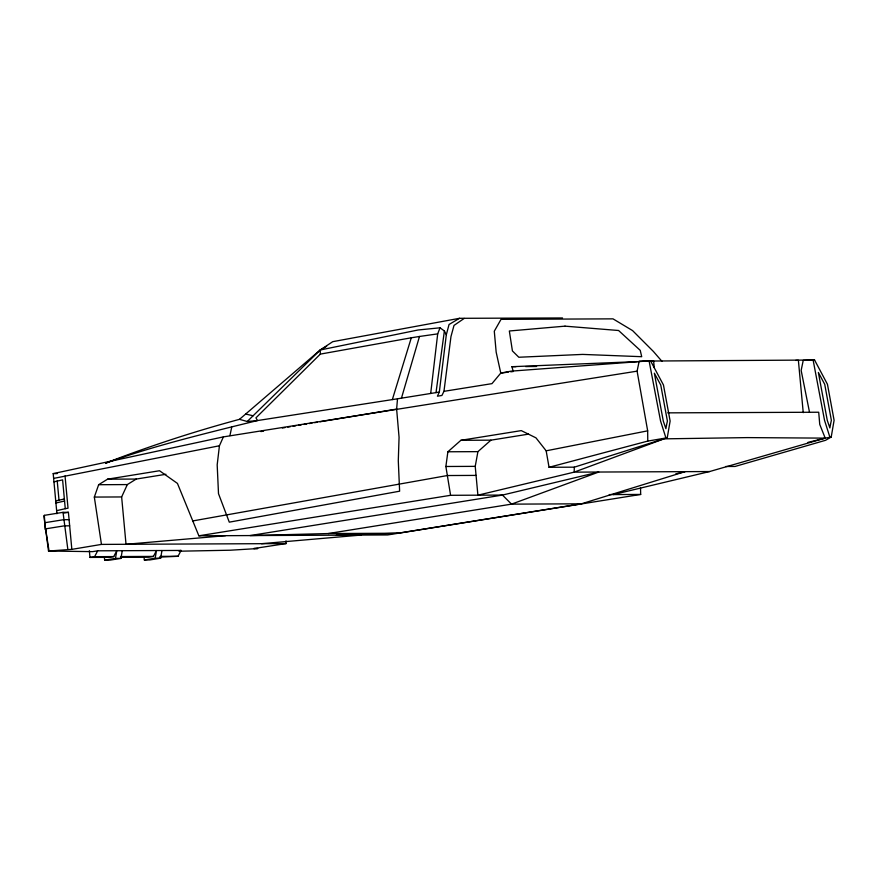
<?xml version="1.0" encoding="UTF-8"?>
<svg xmlns="http://www.w3.org/2000/svg" width="878" height="878" viewBox="0 0 878 878"><rect width="100%" height="100%" fill="white"/><g stroke="black" fill="none" stroke-linecap="round" stroke-linejoin="round"><path stroke-width="1.32" d="M562.535 317.968L459.501 318.308L449.053 324.487L446.32 334.759L439.318 392.082L437.42 396.208L441.93 395.462L443.961 391.336L491.965 383.642L500.778 373.084L511.15 371.142L650.51 360.759L663.472 385.014L670.134 421.045L667.236 437.771L574.311 467.173L574.168 472.144L477.895 495.181L475.228 466.361L477.917 451.643L490.934 440.163L528.512 434.138M725.733 466.492L735.04 466.459L825.572 440.295L831.214 437.035L834.1 420.31L827.449 384.279L814.575 360.024L639.184 361.11L637.099 371.153L223.374 436.893L219.434 445.772L217.184 464.846L218.501 493.666L229.29 522.158L399.622 491.197L398.294 460.72L399.062 437.288L396.626 409.093L397.504 398.799L439.318 392.082M430.692 393.465L437.694 333.87L440.032 327.801L444.389 330.973L446.32 334.759M443.961 391.336L450.974 336.548L454.003 325.431L464.21 318.407M436.015 392.609L444.389 330.973M675.819 473.857L685.049 471.651L581.434 503.818L511.523 504.137L502.479 495.071L250.065 535.569L328.229 533.55L511.523 504.137L598.752 472.035L502.479 495.071L450.59 495.302L445.87 466.492L447.879 451.775L460.895 440.306L521.28 430.615L535.964 437.848L546.16 450.82L549.046 467.283L574.311 467.173M104.383 557.442L104.636 560.131L115.479 558.397L116.796 550.736L113.734 556.586L109.091 557.332L89.973 557.42L89.358 550.726M104.636 560.131L110.101 560.109L120.944 558.375L122.251 550.704M144.091 557.267L144.343 559.955L155.176 558.221L156.493 550.55L153.441 556.411L148.799 557.157L121.142 557.278M144.343 559.955L149.809 559.934L160.641 558.188L161.958 550.528M229.926 435.62L231.781 426.873L257.463 420.562L397.504 398.799M401.455 398.162L419.486 336.472L437.694 333.87M392.345 399.578L411.299 337.789L419.486 336.472M285.987 540.87L286.074 543.581L101.453 544.404L94.33 497.069L98.654 484.711L107.555 479.179L159.522 470.74L177.444 483.416L198.856 535.799L387.582 534.954L640.677 494.446L640.523 487.861M225.492 535.679L126.026 544.294L121.636 496.948L127.332 484.579L136.233 479.059L165.931 474.285M89.973 557.42L94.615 556.674L97.677 550.813L181.077 550.44L178.025 556.301L159.719 557.102M101.453 544.404L71.842 549.365L68.407 512.313L63.029 512.335L44.35 515.342L43.9 516.044L48.51 551.033L92.585 551.636L97.677 550.813M44.58 523.387L45.03 522.684L63.71 519.688L69.088 519.655M45.151 529.566L44.35 515.342M411.299 337.789L320.327 354.108L255.948 417.84L257.463 420.562L247.256 421.506L239.496 419.333C194.159 431.504 149.501 446.145 105.711 463.068M247.256 421.506L320.229 349.982L332.74 341.674L459.501 318.308M239.496 419.333L320.229 349.982L326.649 346.316M48.51 551.033L71.842 549.365M105.766 463.178C146.856 448.23 189.396 437.464 231.781 426.873M53.646 478.4L219.434 445.772M53.964 481.846L62.601 479.871L65.268 508.691L56.642 510.667M55.731 500.943L64.368 498.967M55.929 502.995L64.555 501.031M613.36 494.577L709.633 471.541L825.21 438.133L831.214 437.035M56.927 513.751L53.196 473.615L223.374 436.893M549.046 467.283L647.766 441.085L667.236 437.771M807.958 442.38L825.21 438.133L819.745 424.436L818.713 412.232L667.708 412.858M546.16 450.82L647.668 430.835L637.099 371.153M192.875 520.917L447.385 475.536L476.063 475.404M65.268 508.691L68.023 508.197L65.038 475.931M63.479 513.169L68.407 512.313M260.876 431.57L263.565 431.12M282.376 428.003L285.065 427.564M287.754 427.114L290.442 426.675M293.131 426.225L295.82 425.786M298.509 425.336L301.198 424.886M303.887 424.447L306.576 423.997M309.265 423.558L311.953 423.108M314.631 422.669L317.32 422.219M320.009 421.78L396.626 409.093M198.856 535.799L450.59 495.302M178.53 550.857L181.077 550.44M341.772 534.318L336.373 535.185L398.151 533.231L581.434 503.818M286.074 543.581L253.742 548.552L257.748 548.541L230.234 550.221L180.056 551.186M508.263 372.14L500.778 373.084L496.169 352.155L494.292 331.215L501.031 319.351L613.009 318.857L632.577 330.6L653.386 351.452L662.001 361.396M510.766 371.822L513.268 371.504L511.907 366.697L637.296 361.615M440.032 327.801L418.115 329.985L320.229 349.982L320.327 354.108M261.501 543.691L360.957 535.075M648.205 361.275L650.927 361.056M643.365 361.088L650.51 360.759M645.473 361.286L653.627 360.946L654.253 367.662M795.677 360.408L798.376 360.298L803.238 412.66M814.575 360.024L803.238 360.375L801.153 370.417L809.505 412.21M511.907 366.697L516.023 366.664M525.615 366.576L536.59 366.466M460.895 440.306L490.934 440.163M447.879 451.775L477.917 451.643M445.87 466.492L475.228 466.361M53.196 473.615L57.246 473.593M709.633 471.541L574.168 472.144L663.966 438.857L747.277 437.606L825.21 438.133M107.555 479.179L136.233 479.059M98.654 484.711L127.332 484.579M609.266 494.588L640.677 494.446M94.33 497.069L121.636 496.948M69.658 525.834L64.281 525.856L45.601 528.852L49.003 550.726M328.229 533.55L398.151 533.231M94.615 556.674L113.734 556.586M120.516 556.553L153.441 556.411M160.268 556.378L178.025 556.301M115.479 558.397L120.944 558.375M155.176 558.221L160.641 558.188M245.818 414.065L253.105 415.788M829.842 437.035L824.541 420.353L813.116 360.024M665.875 437.771L660.574 421.089L649.061 360.759M67.836 549.387L63.029 512.335M57.213 480.87L58.991 499.966M647.668 430.835L647.766 441.085M666.501 425.193L665.897 428.673L663.296 421.078L654.351 373.183L660.75 385.025L667.401 421.056L666.501 425.193M830.478 424.458L829.875 427.948L827.274 420.342L818.362 372.459L824.716 384.29L831.367 420.321L830.478 424.458M565.015 326.155L509.339 330.995L512.423 350.937L518.81 357.247L582.597 354.405L641.708 356.698L640.238 350.366L618.584 330.501L565.015 326.155"/></g></svg>
